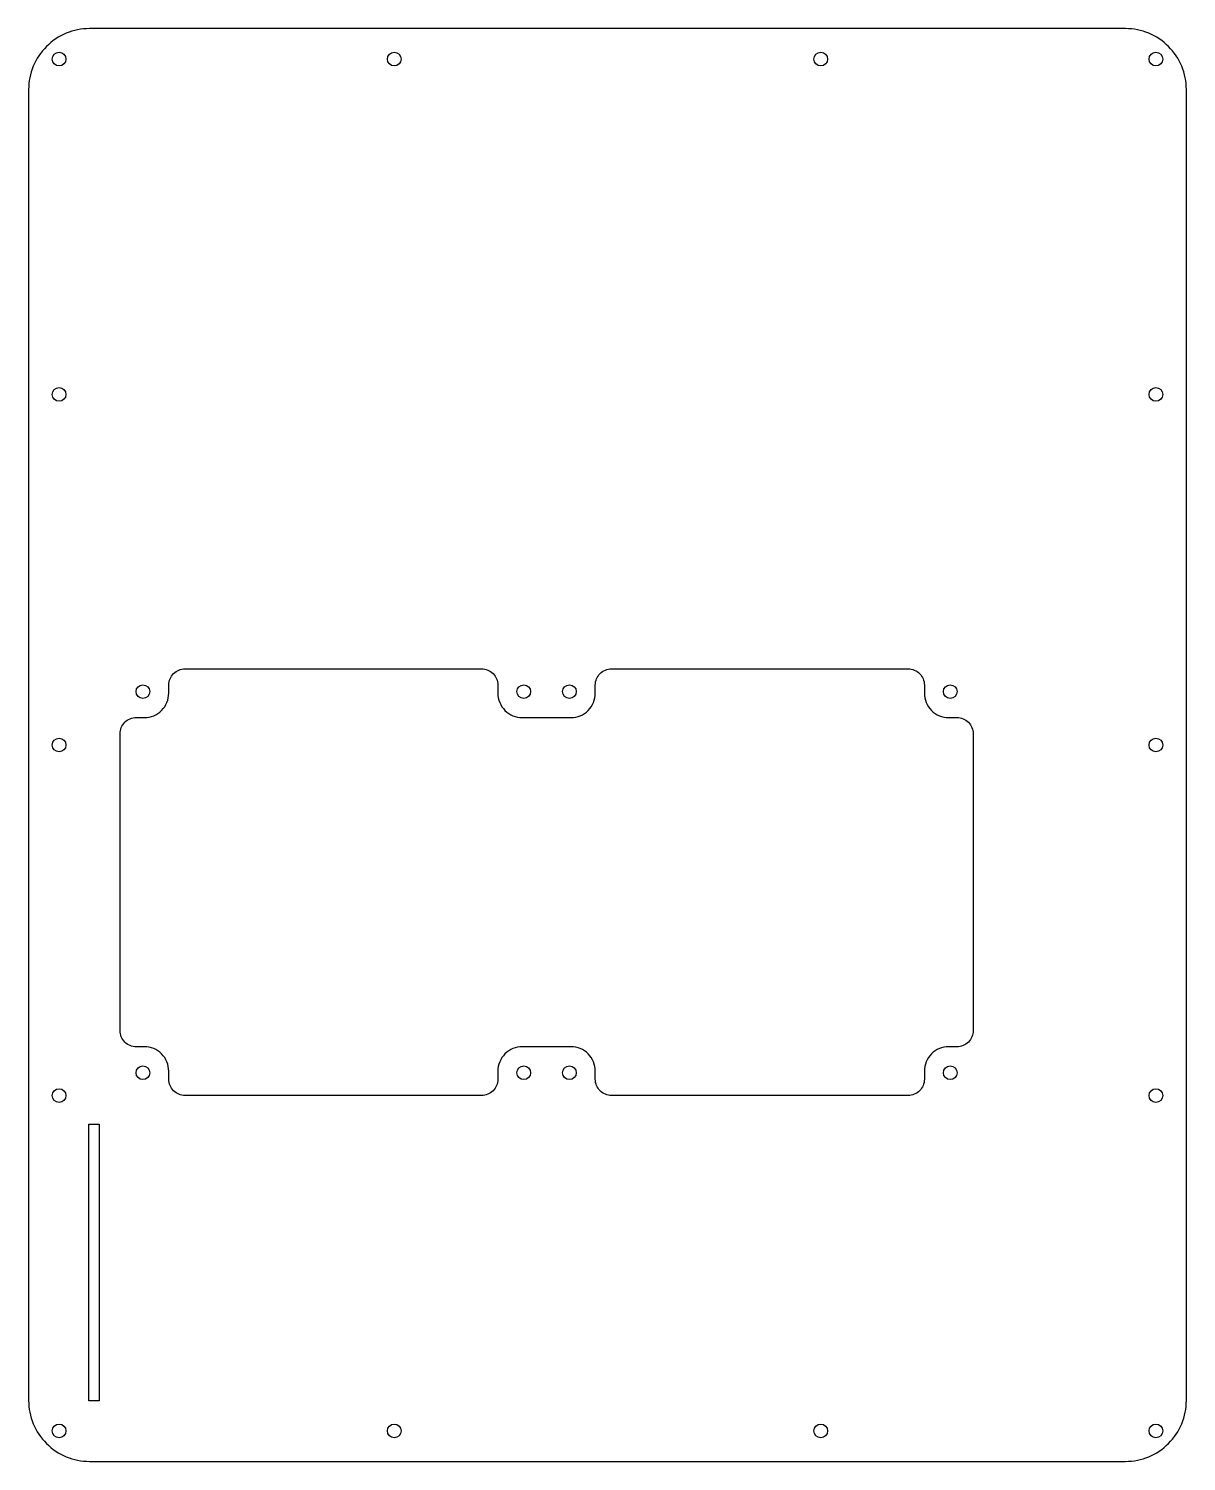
# Model space of a CAD drawing. Extents: x -190 to 190, y -235 to 235.
import ezdxf

# ---------------------------------------------------------------- set-up
doc = ezdxf.new("R2010")
doc.units = 0
doc.layers.get('0').update_dxf_attribs({"linetype": 'CONTINUOUS'})

msp = doc.modelspace()

# ---------------------------------------------------------------- linework, layer by layer
for points in [[(170, 235), (-170, 235, 0.414214), (-190, 215), (-190, -215, 0.414214), (-170, -235), (170, -235, 0.414214), (190, -215), (190, 215, 0.414214)], [(-36, 17, 0.414214), (-28, 9), (-12, 9, 0.414214), (-4, 17), (-4, 19.67, -0.414214), (1.33, 25), (98.67, 25, -0.414214), (104, 19.67), (104, 17, 0.414214), (112, 9), (114.67, 9, -0.414214), (120, 3.67), (120, -93.67, -0.414214), (114.67, -99), (112, -99, 0.414214), (104, -107), (104, -109.67, -0.414214), (98.67, -115), (1.33, -115, -0.414214), (-4, -109.67), (-4, -107, 0.414214), (-12, -99), (-28, -99, 0.414214), (-36, -107), (-36, -109.67, -0.414214), (-41.33, -115), (-138.67, -115, -0.414214), (-144, -109.67), (-144, -107, 0.414214), (-152, -99), (-154.67, -99, -0.414214), (-160, -93.67), (-160, 3.67, -0.414214), (-154.67, 9), (-152, 9, 0.414214), (-144, 17), (-144, 19.67, -0.414214), (-138.67, 25), (-41.33, 25, -0.414214), (-36, 19.67)]]:
    msp.add_lwpolyline(points, format="xyb", close=True)
msp.add_lwpolyline([(-170.2, -124.4), (-166.8, -124.4), (-166.8, -215.2), (-170.2, -215.2)], close=True)
for centre in [(-180, 225), (-70, 225), (70, 225), (180, 225), (-180, 115), (180, 115), (-152.5, 17.5), (-27.5, 17.5), (-12.5, 17.5), (112.5, 17.5), (-180, 0), (180, 0), (-152.5, -107.5), (-27.5, -107.5), (-12.5, -107.5), (112.5, -107.5), (-180, -115), (180, -115), (-180, -225), (-70, -225), (70, -225), (180, -225)]:
    msp.add_circle(centre, 2.25)

doc.saveas('drawing.dxf')
